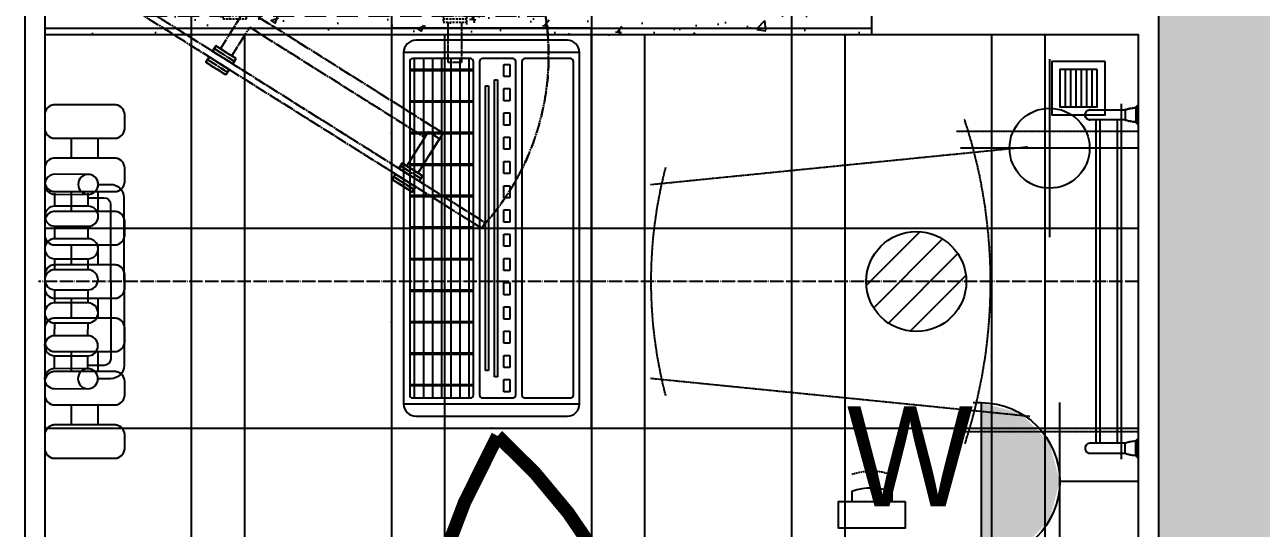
# Model space of a CAD drawing. Extents: x 675652 to 685374, y -153857 to -143837.
# Drawn here: x 680752 to 682606, y -146547 to -145792 of the extents above; entities that cross this region are included whole.
import ezdxf
from ezdxf.enums import TextEntityAlignment as Align

# ---------------------------------------------------------------- set-up
doc = ezdxf.new("R2010")
doc.units = 0
doc.header["$LTSCALE"] = 10
doc.header["$MEASUREMENT"] = 0
for name, pattern in [('DASH', [0.35, 0.25, -0.1]), ('DOTE', [2.42, 2, -0.2, 0.02, -0.2]), ('HIDDEN2', [4.7625, 3.175, -1.5875])]:
    doc.linetypes.add(name, pattern=pattern)
for name, color, linetype in [('2', 7, 'Continuous'), ('A-WALL', 7, 'Continuous'), ('A-WALL-HATH', 9, 'Continuous'), ('A-地面线', 3, 'Continuous'), ('A-天花线', 4, 'Continuous'), ('A-完成面', 6, 'Continuous'), ('A-家具', 42, 'Continuous'), ('A-强弱电', 3, 'Continuous'), ('A-灯具', 2, 'Continuous'), ('A-灯具开关控制', 153, 'Continuous'), ('A-给排水', 153, 'Continuous'), ('A-虚线家具', 8, 'Continuous'), ('AA$0$A-WALL', 7, 'Continuous'), ('AR-NOT', 3, 'Continuous'), ('装饰填充', 8, 'Continuous')]:
    doc.layers.add(name, color=color, linetype=linetype)
doc.styles.add('_TCH_DIM', font='stylu.ttf')
doc.styles.add('_TEL_DIM', font='SIMPLEX', dxfattribs={"width": 0.8, "height": 3.5, "bigfont": 'HZTXT'})
doc.styles.add('DIM_FONT', font='SIMPLEX.shx', dxfattribs={"width": 0.8})
doc.styles.get("Standard").update_dxf_attribs({"font": 'simhei.ttf'})

# ---------------------------------------------------------------- blocks, each defined once
blk = doc.blocks.new('tjf')
at = {"layer": 'A-家具', "color": 42, "linetype": 'HIDDEN2'}
blk.add_lwpolyline([(2, 2), (8, 2), (10, 0), (10, -596), (8, -598), (2, -598), (0, -596), (0, 0)], close=True, dxfattribs=at)
at = {"layer": 'A-家具', "color": 8, "linetype": 'HIDDEN2', "ltscale": 0.5, "extrusion": (-0.000365884, 0.001269, 0.999999), "elevation": 0}
for points in [[(7.5, 3.6), (2.5, 0.4), (1.8, -2.4), (319.2, -506.9), (321.9, -507.5), (327, -504.3), (327.6, -501.5), (10.3, 3)], [(90.6, -124.7), (98.5, -119.7), (79.6, -89.5), (71.6, -94.5)], [(78.2, -132.5), (82.1, -130), (63.2, -99.8), (59.2, -102.3)], [(266.3, -404), (274.2, -399), (255.3, -368.9), (247.3, -373.9)], [(249.9, -414.4), (257.8, -409.4), (238.9, -379.2), (230.9, -384.2)]]:
    blk.add_lwpolyline(points, close=True, dxfattribs=at)
at = {"layer": 'A-家具', "color": 8, "linetype": 'HIDDEN2', "ltscale": 0.5, "extrusion": (-0.000985311, 0.000879313, 0.999999), "elevation": 0}
for points in [[(94.6, -122.2), (90.6, -124.7), (71.6, -94.5), (75.6, -92)], [(82.1, -130), (74.2, -135), (55.2, -104.8), (63.2, -99.8)], [(274.2, -399), (266.3, -404), (247.3, -373.9), (255.3, -368.9)], [(257.8, -409.4), (249.9, -414.4), (230.9, -384.2), (238.9, -379.2)]]:
    blk.add_lwpolyline(points, close=True, dxfattribs=at)
at = {"layer": 'A-家具', "color": 8, "linetype": 'HIDDEN2', "ltscale": 0.5, "extrusion": (-0.000365884, 0.001269, 0.999999), "elevation": 0}
for points in [[(75.6, -92), (94.6, -122.2)], [(83.7, -96.1), (94.4, -113.1)], [(234.9, -381.7), (253.9, -411.9)], [(251.3, -371.4), (270.3, -401.5)], [(270.1, -392.4), (259.4, -375.5)], [(245.7, -407.7), (194.4, -440), (183.8, -423.1), (235.1, -390.8)]]:
    blk.add_lwpolyline(points, dxfattribs=at)
at = {"layer": 'A-家具', "color": 8, "linetype": 'HIDDEN2', "ltscale": 0.5, "extrusion": (-0.000985311, 0.000879313, 0.999999), "elevation": 0}
for points in [[(59.2, -102.3), (78.2, -132.5)], [(59.4, -111.5), (-0.4, -149.1), (185.9, -445.4), (245.7, -407.7)], [(70, -128.4), (27.1, -155.4), (192.2, -417.8), (235.1, -390.8)], [(59.4, -111.5), (70, -128.4)], [(234.9, -381.7), (253.9, -411.9)], [(251.3, -371.4), (270.3, -401.5)], [(245.7, -407.7), (235.1, -390.8)]]:
    blk.add_lwpolyline(points, dxfattribs=at)
at = {"layer": 'A-家具', "color": 8, "linetype": 'HIDDEN2', "ltscale": 0.1}
for points in [[(-9.4, -123), (-80, -123), (-80, -473), (-9.4, -473)], [(-9.4, -123), (-9.4, -143)], [(-4.7, -115.2), (-4.7, -150.8)], [(-9.4, -143), (-60, -143), (-60, -453), (-9.4, -453)], [(-9.4, -473), (-9.4, -453)], [(-4.7, -445.2), (-4.7, -480.8)], [(14.7, -445.2), (14.7, -480.8)], [(19.4, -473), (80, -473), (80, -453), (19.4, -453)]]:
    blk.add_lwpolyline(points, dxfattribs=at)
for points in [[(0, -150.8), (-9.4, -150.8), (-9.4, -115.2), (0, -115.2)], [(14.7, -150.8), (10, -150.8), (10, -115.2), (14.7, -115.2)], [(0, -480.8), (-9.4, -480.8), (-9.4, -445.2), (0, -445.2)], [(19.4, -480.8), (10, -480.8), (10, -445.2), (19.4, -445.2)]]:
    blk.add_lwpolyline(points, close=True, dxfattribs=at)
at = {"layer": 'A-家具', "color": 8, "linetype": 'HIDDEN2', "ltscale": 0.5, "extrusion": (-0.002383, -7.42112e-17, 0.999997)}
blk.add_arc((69.7, -222.3, 0), 381.2, 260.2305, 311.9386, dxfattribs=at)
blk = doc.blocks.new('sdfhadfha')
at = {"layer": 'A-家具', "linetype": 'Continuous', "lineweight": 13}
for p, q in [((605064.5, -106385.4), (605064.5, -106657.3)), ((605514.5, -106657.7), (605514.5, -106385.4)), ((605434.5, -107115.8), (605491.4, -106547.4)), ((605088, -106550.8), (605144.5, -107115.8))]:
    blk.add_line(p, q, dxfattribs=at)
at = {"layer": 'A-家具'}
blk.add_line((605023.2, -106410.2), (605555.8, -106410.2), dxfattribs=at)
at = {"layer": 'A-家具', "linetype": 'Continuous', "lineweight": 13}
for centre, radius, start, end in [((605290.6, -107388.5), 782.4, 71.9856, 108.1739), ((605289.5, -106435.2), 680.2, 255.4402, 284.5598)]:
    blk.add_arc(centre, radius, start, end, dxfattribs=at)
blk = doc.blocks.new('gharh')
at = {"layer": 'A-家具', "color": 8}
for p, q in [((603485.3, -105446.7), (603485.3, -105461.7)), ((603501.3, -105443.7), (603501.3, -105464.7)), ((603503.3, -105441.7), (603503.3, -105466.7)), ((603441.4, -105461.7), (603441.4, -105946.7)), ((603447.4, -105461.7), (603447.4, -105946.7)), ((603473.3, -105461.7), (603473.3, -105946.7)), ((603479.3, -105461.7), (603479.3, -105946.7)), ((603485.3, -105961.7), (603485.3, -105946.7)), ((603501.3, -105964.7), (603501.3, -105943.7)), ((603503.3, -105966.7), (603503.3, -105941.7))]:
    blk.add_line(p, q, dxfattribs=at)
for points in [[(603505.3, -105468.7, -0.414214), (603503.3, -105466.7, -0.414214), (603501.3, -105464.7, -0.080936), (603485.3, -105461.7), (603432.8, -105461.7, -1.000058), (603432.8, -105446.7), (603485.3, -105446.7, -0.080951), (603501.3, -105443.7, -0.414214), (603503.3, -105441.7, -0.414214), (603505.3, -105439.7)], [(603505.3, -105939.7, 0.414214), (603503.3, -105941.7, 0.414214), (603501.3, -105943.7, 0.080936), (603485.3, -105946.7), (603432.8, -105946.7, 1.000058), (603432.8, -105961.7), (603485.3, -105961.7, 0.080951), (603501.3, -105964.7, 0.414214), (603503.3, -105966.7, 0.414214), (603505.3, -105968.7)]]:
    blk.add_lwpolyline(points, format="xyb", dxfattribs=at)
at = {"layer": 'A-家具', "color": 3, "rotation": 270}
blk.add_blockref('sdfhadfha', (709889.6, 499585.3), dxfattribs=at)
blk = doc.blocks.new('shadfhah')
at = {"layer": 'A-家具'}
for p, q in [((602004.3, -105519.2), (602004.3, -105489.2)), ((602044.3, -105519.2), (602044.3, -105489.2)), ((602004.3, -105599.2), (602004.3, -105569.2)), ((602044.3, -105599.2), (602044.3, -105569.2)), ((602004.3, -105679.2), (602004.3, -105649.2)), ((602044.3, -105679.2), (602044.3, -105649.2)), ((602004.3, -105759.2), (602004.3, -105729.2)), ((602044.3, -105759.2), (602044.3, -105729.2)), ((602004.3, -105839.2), (602004.3, -105809.2)), ((602044.3, -105839.2), (602044.3, -105809.2)), ((602004.3, -105919.2), (602004.3, -105889.2)), ((602044.3, -105919.2), (602044.3, -105889.2))]:
    blk.add_line(p, q, dxfattribs=at)
for points in [[(602069.3, -105489.2, 0.414214), (602084.3, -105474.2), (602084.3, -105454.2, 0.414214), (602069.3, -105439.2), (601979.3, -105439.2, 0.414214), (601964.3, -105454.2), (601964.3, -105474.2, 0.414214), (601979.3, -105489.2)], [(602069.3, -105569.2, 0.414214), (602084.3, -105554.2), (602084.3, -105534.2, 0.414214), (602069.3, -105519.2), (601979.3, -105519.2, 0.414214), (601964.3, -105534.2), (601964.3, -105554.2, 0.414214), (601979.3, -105569.2)], [(602069.3, -105649.2, 0.414214), (602084.3, -105634.2), (602084.3, -105614.2, 0.414214), (602069.3, -105599.2), (601979.3, -105599.2, 0.414214), (601964.3, -105614.2), (601964.3, -105634.2, 0.414214), (601979.3, -105649.2)], [(602069.3, -105729.2, 0.414214), (602084.3, -105714.2), (602084.3, -105694.2, 0.414214), (602069.3, -105679.2), (601979.3, -105679.2, 0.414214), (601964.3, -105694.2), (601964.3, -105714.2, 0.414214), (601979.3, -105729.2)], [(602069.3, -105809.2, 0.414214), (602084.3, -105794.2), (602084.3, -105774.2, 0.414214), (602069.3, -105759.2), (601979.3, -105759.2, 0.414214), (601964.3, -105774.2), (601964.3, -105794.2, 0.414214), (601979.3, -105809.2)], [(602069.3, -105889.2, 0.414214), (602084.3, -105874.2), (602084.3, -105854.2, 0.414214), (602069.3, -105839.2), (601979.3, -105839.2, 0.414214), (601964.3, -105854.2), (601964.3, -105874.2, 0.414214), (601979.3, -105889.2)], [(602069.3, -105969.2, 0.414214), (602084.3, -105954.2), (602084.3, -105934.2, 0.414214), (602069.3, -105919.2), (601979.3, -105919.2, 0.414214), (601964.3, -105934.2), (601964.3, -105954.2, 0.414214), (601979.3, -105969.2)]]:
    blk.add_lwpolyline(points, format="xyb", close=True, dxfattribs=at)
blk = doc.blocks.new('$equip$00001237')
for p, q in [((-0.32, 0.672), (-0.32, 0.64)), ((0.32, 0.672), (0.32, 0.64)), ((-0.32, 0.64), (0.32, 0.64)), ((0.32, 0.32), (-0.32, 0.32)), ((0, 0.32), (0, 0))]:
    blk.add_line(p, q)
blk.add_arc((0, 0.64), 0.32, 180, 0)
for points in [[(0.2771, 0.48), (-0.2771, 0.48), (0.32, 0.64), (-0.32, 0.64)], [(0.16, 0.3629), (-0.16, 0.3629), (0.2771, 0.48), (-0.2771, 0.48)], [(0, 0.32), (0, 0.32), (0.16, 0.3629), (-0.16, 0.3629)]]:
    blk.add_solid(points)
at = {"flags": 9}
blk.add_attdef('A', (0, 0), '', height=0.0000128, dxfattribs=at)
blk = doc.blocks.new('5698sds')
at = {"layer": 'A-虚线家具', "linetype": 'DASH'}
for p, q in [((682021.7, -160333.3), (680781.7, -160333.3)), ((682395.7, -160437), (682395.7, -160969.6)), ((682417.7, -160442.8), (682417.7, -160463.8)), ((682419.7, -160440.8), (682419.7, -160465.8)), ((682357.8, -160460.8), (682357.8, -160945.8)), ((682363.8, -160460.8), (682363.8, -160945.8)), ((682389.7, -160460.8), (682389.7, -160945.8)), ((682395.7, -160460.8), (682395.7, -160945.8)), ((682401.7, -160445.8), (682401.7, -160460.8)), ((682420.6, -160478.3), (682148.7, -160478.3)), ((682255.2, -160501.7), (681690.2, -160558.2)), ((681690.2, -160848.3), (682258.6, -160905.1)), ((682148.2, -160928.3), (682420.6, -160928.3)), ((682417.7, -160963.8), (682417.7, -160942.8)), ((682419.7, -160965.8), (682419.7, -160940.8)), ((682401.7, -160960.8), (682401.7, -160945.8)), ((681992, -161017.9), (681992, -161033.3)), ((682052, -161018.2), (682052, -161033.3)), ((681972, -161073.3), (681972, -161033.3)), ((681972, -161033.3), (682072, -161033.3)), ((682072, -161033.3), (682072, -161073.3)), ((682072, -161073.3), (681972, -161073.3))]:
    blk.add_line(p, q, dxfattribs=at)
at = {"layer": 'A-虚线家具', "linetype": 'DASH', "extrusion": (-0.001269, -0.002017, 0.999997), "elevation": -540.7}
for points in [[(680929.6, -160303.8), (680932.8, -160298.7), (680935.6, -160298), (681440.1, -160615.4), (681440.7, -160618.1), (681437.5, -160623.2), (681434.7, -160623.8), (680930.2, -160306.5)], [(681057.9, -160386.8), (681052.9, -160394.8), (681022.7, -160375.8), (681027.7, -160367.8)], [(681065.7, -160374.4), (681063.2, -160378.3), (681033, -160359.4), (681035.5, -160355.4)], [(681347.6, -160546.1), (681342.6, -160554), (681312.4, -160535.1), (681317.4, -160527.1)], [(681337.2, -160562.5), (681332.2, -160570.5), (681302.1, -160551.5), (681307.1, -160543.5)]]:
    blk.add_lwpolyline(points, close=True, dxfattribs=at)
at = {"layer": 'A-虚线家具', "linetype": 'DASH', "extrusion": (-0.000879313, -0.001398, 0.999999), "elevation": -374.7}
for points in [[(681045, -160354.8), (681082.6, -160295), (681378.8, -160481.4), (681341.2, -160541.2)], [(681061.9, -160365.5), (681088.9, -160322.6), (681351.3, -160487.7), (681324.3, -160530.5)], [(681035.8, -160354.7), (681066, -160373.6)], [(681045, -160354.8), (681061.9, -160365.5)], [(681315.2, -160530.4), (681345.3, -160549.3)], [(681341.2, -160541.2), (681324.3, -160530.5)], [(681304.8, -160546.8), (681335, -160565.7)]]:
    blk.add_lwpolyline(points, dxfattribs=at)
at = {"layer": 'A-虚线家具', "linetype": 'DASH', "extrusion": (-7.66197e-17, -0.002383, 0.999997), "elevation": 382}
blk.add_lwpolyline([(681406.7, -160313.7), (681406.7, -160374.3), (681386.7, -160374.3), (681386.7, -160313.7)], dxfattribs=at)
at = {"layer": 'A-虚线家具', "linetype": 'DASH', "extrusion": (-0.000879313, -0.001398, 0.999999), "elevation": -374.7}
for points in [[(681063.5, -160377.6), (681068.5, -160369.7), (681038.3, -160350.7), (681033.3, -160358.6)], [(681055.7, -160390), (681058.2, -160386.1), (681028, -160367.1), (681025.5, -160371.1)], [(681342.8, -160553.3), (681347.8, -160545.4), (681317.7, -160526.4), (681312.7, -160534.3)], [(681332.5, -160569.7), (681337.5, -160561.8), (681307.3, -160542.8), (681302.3, -160550.7)]]:
    blk.add_lwpolyline(points, close=True, dxfattribs=at)
at = {"layer": 'A-虚线家具', "linetype": 'DASH', "extrusion": (-0.001269, -0.002017, 0.999997), "elevation": -540.7}
for points in [[(681025.2, -160371.8), (681055.4, -160390.8)], [(681029.3, -160379.9), (681046.3, -160390.6)], [(681340.9, -160541.9), (681373.2, -160490.6), (681356.3, -160480), (681324, -160531.3)], [(681314.9, -160531.1), (681345.1, -160550.1)], [(681304.6, -160547.5), (681334.7, -160566.5)], [(681325.6, -160566.3), (681308.7, -160555.6)]]:
    blk.add_lwpolyline(points, dxfattribs=at)
at = {"layer": 'A-虚线家具', "linetype": 'DASH'}
for points in [[(682421.7, -160467.8, -0.414214), (682419.7, -160465.8, -0.414214), (682417.7, -160463.8, -0.080936), (682401.7, -160460.8), (682349.2, -160460.8, -1.000058), (682349.2, -160445.8), (682401.7, -160445.8, -0.080951), (682417.7, -160442.8, -0.414214), (682419.7, -160440.8, -0.414214), (682421.7, -160438.8)], [(682421.7, -160938.8, 0.414214), (682419.7, -160940.8, 0.414214), (682417.7, -160942.8, 0.080936), (682401.7, -160945.8), (682349.2, -160945.8, 1.000058), (682349.2, -160960.8), (682401.7, -160960.8, 0.080951), (682417.7, -160963.8, 0.414214), (682419.7, -160965.8, 0.414214), (682421.7, -160967.8)]]:
    blk.add_lwpolyline(points, format="xyb", dxfattribs=at)
for centre, radius, start, end in [((681156.1, -160364.5, 0), 381.2, 318.0614, 9.7695), ((681417.5, -160704.3), 782.4, 341.9856, 18.1739), ((682370.8, -160703.3), 680.2, 165.4402, 194.5598), ((682021.6, -161080.5), 92.5, 70.794, 108.6433)]:
    blk.add_arc(centre, radius, start, end, dxfattribs=at)
at = {"layer": 'A-虚线家具', "linetype": 'DASH', "style": 'DIM_FONT', "width": 0.8, "flags": 9}
for tag in ['YSIZE', 'XSIZE']:
    blk.add_attdef(tag, (679517.7, -159540.5), '', height=0.454, dxfattribs=at)
blk = doc.blocks.new('t4 ewtw4t')
at = {"layer": '装饰填充', "lineweight": -3}
h = blk.add_hatch(dxfattribs=at)
h.set_pattern_fill('ANSI31,_O', color=256, scale=20)
h.set_pattern_definition([(45, (-78.53, 18.06), (-22.4506, 22.4506), [])])
h.paths.add_polyline_path([(71.5, 18.1, 1), (-78.5, 18.1, 1)])
at = {"layer": 'AR-NOT', "color": 2}
blk.add_circle((-3.5, 18.1), 75, dxfattribs=at)
blk = doc.blocks.new('A$C11BD3588')
at = {"layer": '2', "color": 2}
for p, q in [((64.5, 128.99), (64.5, 0)), ((0, 64.5), (128.99, 64.5))]:
    blk.add_line(p, q, dxfattribs=at)
blk.add_circle((64.5, 64.5), 28.99, dxfattribs=at)
blk = doc.blocks.new('matong')
at = {"layer": 'A-给排水', "xscale": -2.069599999987986, "yscale": 2.069599999987986, "zscale": 2.069599999987986, "rotation": 90}
blk.add_blockref('A$C11BD3588', (463118.3, -793578.2), dxfattribs=at)
at = {"layer": 'A-给排水', "lineweight": -3, "xscale": -1}
blk.add_blockref('t4 ewtw4t', (463181.1, -793929.8), dxfattribs=at)
blk = doc.blocks.new('A$C1F2F31B5')
at = {"layer": 'A-给排水'}
h = blk.add_hatch(dxfattribs=at)
h.set_pattern_fill('_USER', color=8, scale=10, angle=90, style=0, pattern_type=0)
h.set_pattern_definition([(90, (50, 15), (-10, 6e-16), [])])
h.paths.add_polyline_path([(15, 15), (85, 15), (85, 85), (15, 85)])
at = {"layer": 'A-给排水', "color": 2}
for points in [[(0, 0), (100, 0), (100, 100), (0, 100)], [(15, 15), (85, 15), (85, 85), (15, 85)]]:
    blk.add_lwpolyline(points, close=True, dxfattribs=at)
blk = doc.blocks.new('ADGADHAHG')
at = {"layer": 'A-给排水', "color": 2}
for p, q in [((694438, -107190.1), (694418.5, -107190.1)), ((694438, -107190.1), (694420.2, -107190.1)), ((694438, -107190.1), (694438, -107190.1)), ((694486.8, -107190), (694468, -107190.1)), ((694533.3, -107190), (694516.8, -107190)), ((694583.1, -107189.9), (694563.3, -107189.9)), ((694632.3, -107189.8), (694613.1, -107189.9)), ((694681.7, -107189.8), (694662.3, -107189.8)), ((694681.7, -107189.8), (694662.3, -107189.8)), ((694679.7, -107189.8), (694662.3, -107189.8)), ((694438.2, -107240.1), (694418.6, -107240.1)), ((694438.2, -107240.1), (694420.3, -107240.1)), ((694438.2, -107240.1), (694438.2, -107240.1)), ((694486.9, -107240), (694468.2, -107240.1)), ((694533.4, -107240), (694516.9, -107240)), ((694583.2, -107239.9), (694563.4, -107239.9)), ((694632.4, -107239.8), (694613.2, -107239.9)), ((694681.8, -107239.8), (694662.4, -107239.8)), ((694681.8, -107239.8), (694662.4, -107239.8)), ((694679.8, -107239.8), (694662.4, -107239.8))]:
    blk.add_line(p, q, dxfattribs=at)
for points in [[(694420.3, -107240.1, -0.414214), (694405.3, -107255.1), (694405.3, -107255.1, -0.414214), (694390.3, -107240.2), (694390.2, -107190.2, -0.414214), (694405.2, -107175.1), (694405.2, -107175.1, -0.414214), (694420.2, -107190.1)], [(694468.2, -107240.1, -0.414214), (694453.2, -107255.1), (694453.2, -107255.1, -0.414214), (694438.2, -107240.1), (694438, -107190.1, -0.414214), (694453, -107175.1), (694453, -107175.1, -0.414214), (694468, -107190.1)], [(694516.9, -107240, -0.414214), (694501.9, -107255), (694501.9, -107255, -0.414214), (694486.9, -107240), (694486.8, -107190, -0.414214), (694501.8, -107175), (694501.8, -107175, -0.414214), (694516.8, -107190)], [(694563.4, -107239.9, -0.414214), (694548.4, -107254.9), (694548.4, -107254.9, -0.414214), (694533.4, -107240), (694533.3, -107190, -0.414214), (694548.3, -107174.9), (694548.3, -107174.9, -0.414214), (694563.3, -107189.9)], [(694613.2, -107239.9, -0.414214), (694598.3, -107254.9), (694598.3, -107254.9, -0.414214), (694583.2, -107239.9), (694583.1, -107189.9, -0.414214), (694598.1, -107174.9), (694598.1, -107174.9, -0.414214), (694613.1, -107189.9)], [(694662.4, -107239.8, -0.414214), (694647.4, -107254.8), (694647.4, -107254.8, -0.414214), (694632.4, -107239.8), (694632.3, -107189.8, -0.414214), (694647.2, -107174.8), (694647.2, -107174.8, -0.414214), (694662.3, -107189.8)], [(694711.8, -107239.7, -0.414214), (694696.8, -107254.7), (694696.8, -107254.7, -0.414214), (694681.8, -107239.8), (694681.7, -107189.8, -0.414214), (694696.6, -107174.7), (694696.6, -107174.7, -0.414214), (694711.7, -107189.7)]]:
    blk.add_lwpolyline(points, format="xyb", close=True, dxfattribs=at)
for points in [[(694425.3, -107240.1), (694425.3, -107263.6, 0.413553), (694435.3, -107273.6), (694666.8, -107273.9, 0.414059), (694676.8, -107263.9), (694676.8, -107239.8)], [(694405.3, -107255.1), (694405.3, -107273.6, 0.413553), (694425.3, -107293.6), (694676.8, -107293.9, 0.414059), (694696.8, -107273.9), (694696.8, -107254.7)]]:
    blk.add_lwpolyline(points, format="xyb", dxfattribs=at)
for centre in [(694405.3, -107240.1), (694696.8, -107239.7)]:
    blk.add_circle(centre, 15, dxfattribs=at)
blk = doc.blocks.new('AGADFXCZ')
at = {"layer": 'A-灯具'}
for p, q in [((695797.3, -106782.5), (695797.3, -107082.5)), ((696397.3, -106782.5), (695797.3, -106782.5)), ((696397.3, -107082.5), (696397.3, -106782.5)), ((696360.9, -106800.7), (695833.7, -106800.7)), ((696360.9, -106800.7), (695833.7, -106800.7)), ((696360.9, -107064.3), (696360.9, -106800.7)), ((695815.5, -106818.8), (695815.5, -107046.1)), ((696379.1, -107046.1), (696379.1, -106818.8)), ((695833.7, -107064.3), (696360.9, -107064.3)), ((695833.7, -107064.3), (696360.9, -107064.3)), ((695797.3, -107082.5), (696397.3, -107082.5))]:
    blk.add_line(p, q, dxfattribs=at)
at = {"layer": 'A-灯具', "color": 250}
for p, q in [((695833.7, -106800.7), (695833.7, -107064.3)), ((695842.7, -106814.3), (695842.7, -106882.5)), ((696347.3, -106809.7), (695847.3, -106809.7)), ((696351.5, -106814.8), (696351.8, -106814.8)), ((696351.8, -106882.5), (696351.8, -106814.3)), ((696351.5, -106875.4), (696351.8, -106875.4)), ((695842.7, -106900.7), (695842.7, -106946.1)), ((695847.3, -106887), (696347.3, -106887)), ((696347.3, -106896.1), (695847.3, -106896.1)), ((696351.5, -106884.1), (696351.5, -106884.1)), ((696351.8, -106946.1), (696351.8, -106900.7)), ((695851.7, -106914.3), (695851.7, -106905.2)), ((695851.7, -106905.2), (695869.8, -106905.2)), ((695869.8, -106914.3), (695851.7, -106914.3)), ((695869.8, -106905.2), (695869.8, -106914.3)), ((695888, -106914.3), (695888, -106905.2)), ((695888, -106905.2), (695906.2, -106905.2)), ((695906.2, -106914.3), (695888, -106914.3)), ((695906.2, -106905.2), (695906.2, -106914.3)), ((695924.4, -106914.3), (695924.4, -106905.2)), ((695924.4, -106905.2), (695942.6, -106905.2)), ((695942.6, -106914.3), (695924.4, -106914.3)), ((695942.6, -106905.2), (695942.6, -106914.3)), ((695960.8, -106914.3), (695960.8, -106905.2)), ((695960.8, -106905.2), (695978.9, -106905.2)), ((695978.9, -106914.3), (695960.8, -106914.3)), ((695978.9, -106905.2), (695978.9, -106914.3)), ((695997.1, -106914.3), (695997.1, -106905.2)), ((695997.1, -106905.2), (696015.3, -106905.2)), ((696015.3, -106914.3), (695997.1, -106914.3)), ((696015.3, -106905.2), (696015.3, -106914.3)), ((696033.5, -106914.3), (696033.5, -106905.2)), ((696033.5, -106905.2), (696051.7, -106905.2)), ((696051.7, -106914.3), (696033.5, -106914.3)), ((696051.7, -106905.2), (696051.7, -106914.3)), ((696069.8, -106914.3), (696069.8, -106905.2)), ((696069.8, -106905.2), (696088, -106905.2)), ((696088, -106914.3), (696069.8, -106914.3)), ((696088, -106905.2), (696088, -106914.3)), ((696106.2, -106914.3), (696106.2, -106905.2)), ((696106.2, -106905.2), (696124.4, -106905.2)), ((696124.4, -106914.3), (696106.2, -106914.3)), ((696124.4, -106905.2), (696124.4, -106914.3)), ((696142.6, -106914.3), (696142.6, -106905.2)), ((696142.6, -106905.2), (696160.8, -106905.2)), ((696160.8, -106914.3), (696142.6, -106914.3)), ((696160.8, -106905.2), (696160.8, -106914.3)), ((696178.9, -106914.3), (696178.9, -106905.2)), ((696178.9, -106905.2), (696197.1, -106905.2)), ((696197.1, -106914.3), (696178.9, -106914.3)), ((696197.1, -106905.2), (696197.1, -106914.3)), ((696215.3, -106914.3), (696215.3, -106905.2)), ((696215.3, -106905.2), (696233.5, -106905.2)), ((696233.5, -106914.3), (696215.3, -106914.3)), ((696233.5, -106905.2), (696233.5, -106914.3)), ((696251.7, -106914.3), (696251.7, -106905.2)), ((696251.7, -106905.2), (696269.8, -106905.2)), ((696269.8, -106914.3), (696251.7, -106914.3)), ((696269.8, -106905.2), (696269.8, -106914.3)), ((696288, -106914.3), (696288, -106905.2)), ((696288, -106905.2), (696306.2, -106905.2)), ((696306.2, -106914.3), (696288, -106914.3)), ((696306.2, -106905.2), (696306.2, -106914.3)), ((696324.4, -106914.3), (696324.4, -106905.2)), ((696324.4, -106905.2), (696342.6, -106905.2)), ((696342.6, -106914.3), (696324.4, -106914.3)), ((696342.6, -106905.2), (696342.6, -106914.3)), ((695874.6, -106923.4), (696320, -106923.4)), ((695874.6, -106927.9), (695874.6, -106923.4)), ((696320, -106927.9), (695874.6, -106927.9)), ((695883.7, -106937), (696310.9, -106937)), ((695883.7, -106941.6), (695883.7, -106937)), ((696310.9, -106937), (696310.9, -106941.6)), ((696320, -106923.4), (696320, -106927.9)), ((695847.3, -106950.7), (696347.3, -106950.7)), ((696310.9, -106941.6), (695883.7, -106941.6)), ((695842.7, -106964.3), (695842.7, -107050.7)), ((695842.7, -106966.6), (696351.8, -106966.6)), ((696347.3, -106959.7), (695847.3, -106959.7)), ((695859.3, -106959.7), (695859.3, -107055.2)), ((695861.2, -106959.7), (695861.2, -107055.2)), ((695906.6, -106959.7), (695906.6, -107055.2)), ((695908.4, -106959.7), (695908.4, -107055.2)), ((695953.9, -106959.7), (695953.9, -107055.2)), ((695955.7, -106959.7), (695955.7, -107055.2)), ((696001.2, -106959.7), (696001.2, -107055.2)), ((696003, -106959.7), (696003, -107055.2)), ((696048.4, -106959.7), (696048.4, -107055.2)), ((696050.2, -106959.7), (696050.2, -107055.2)), ((696095.7, -106959.7), (696095.7, -107055.2)), ((696097.5, -106959.7), (696097.5, -107055.2)), ((696143, -106959.7), (696143, -107055.2)), ((696144.8, -106959.7), (696144.8, -107055.2)), ((696190.2, -106959.7), (696190.2, -107055.2)), ((696192.1, -106959.7), (696192.1, -107055.2)), ((696237.5, -106959.7), (696237.5, -107055.2)), ((696239.3, -106959.7), (696239.3, -107055.2)), ((696284.8, -106959.7), (696284.8, -107055.2)), ((696286.6, -106959.7), (696286.6, -107055.2)), ((696332.1, -106959.7), (696332.1, -107055.2)), ((696333.9, -106959.7), (696333.9, -107055.2)), ((696351.8, -107050.7), (696351.8, -106964.3)), ((695842.7, -106980.2), (696351.8, -106980.2)), ((695842.7, -106993.8), (696351.8, -106993.8)), ((695842.7, -107007.5), (696351.8, -107007.5)), ((695842.7, -107021.1), (696351.8, -107021.1)), ((695842.7, -107034.7), (696351.8, -107034.7)), ((695842.7, -107048.4), (696351.8, -107048.4)), ((695847.3, -107055.2), (696347.3, -107055.2))]:
    blk.add_line(p, q, dxfattribs=at)
at = {"layer": 'A-灯具'}
for centre, start, end in [((695833.7, -106818.8), 90, 180), ((696360.9, -106818.8), 0, 90), ((695833.7, -107046.1), 180, 270), ((696360.9, -107046.1), 270, 0)]:
    blk.add_arc(centre, 18.2, start, end, dxfattribs=at)
at = {"layer": 'A-灯具', "color": 250}
for centre, start, end in [((695847.3, -106814.3), 90, 180), ((696347.3, -106814.3), 0, 90), ((695847.3, -106882.5), 180, 270), ((696347.3, -106882.5), 270, 0), ((695847.3, -106900.7), 90, 180), ((696347.3, -106900.7), 0, 90), ((695847.3, -106946.1), 180, 270), ((696347.3, -106946.1), 270, 0), ((695847.3, -106964.3), 90, 180), ((696347.3, -106964.3), 0, 90), ((695847.3, -107050.7), 180, 270), ((696347.3, -107050.7), 270, 0)]:
    blk.add_arc(centre, 4.55, start, end, dxfattribs=at)
at = {"layer": 'A-灯具'}
for p in [(695797.3, -106932.5), (696397.3, -106932.5), (695954.8, -107082.5), (696096.6, -107082.5), (696238.4, -107082.5)]:
    blk.add_point(p, dxfattribs=at)
at = {"layer": 'A-灯具', "color": 250, "style": '_TEL_DIM', "flags": 1}
for tag in ['REMARK', 'A']:
    blk.add_attdef(tag, text='', height=0.00909, dxfattribs=at).set_placement((695947.3, -106932.5), align=Align.MIDDLE_CENTER)

msp = doc.modelspace()

# ---------------------------------------------------------------- block references
at = {"layer": 'A-虚线家具', "color": 3}
msp.add_blockref('5698sds', (0, 14526.5), dxfattribs=at)

# ---------------------------------------------------------------- next in the draw order: hatches: boundary and pattern name
at = {"layer": 'A-WALL-HATH'}
msp.add_hatch(color=256, dxfattribs=at).paths.add_polyline_path([(683301.7, -144726.8), (681701.7, -144726.8), (681701.7, -144926.8), (682451.7, -144926.8), (682451.7, -147226.8), (682451.7, -147426.8), (682651.7, -147426.8), (682651.7, -144926.8), (683301.7, -144926.8)])
at = {"layer": 'A-地面线'}
h = msp.add_hatch(dxfattribs=at)
h.set_pattern_fill('AR-CONC', color=8, scale=60, double=1)
h.set_pattern_definition([(50, (0, 0), (109.310801, -9.563451), [11.43, -125.73]), (355, (0, 0), (-21.145696, 114.633986), [9.144, -100.584]), (100.451, (9.11, -0.8), (88.165501, 105.070013), [9.714, -106.854]), (46.1842, (0, 30.48), (162.647425, -25.225397), [17.145, -188.595]), (96.6356, (13.55, 28.38), (142.44254, 148.455334), [14.571, -160.281]), (351.184, (0, 30.48), (142.442763, 148.45507), [13.716, -150.876]), (21, (15.24, 22.86), (90.968928, -61.359311), [11.43, -125.73]), (326, (15.24, 22.86), (37.081217, 110.51278), [9.144, -100.584]), (71.4514, (22.82, 17.75), (128.049894, 49.153715), [9.714, -106.854]), (37.5, (0, 0), (1.853162, 50.7330233), [0, -99.3648, 0, -102.108, 0, -100.965]), (7.5, (0, 0), (40.0917975, 60.108345), [0, -58.2168, 0, -97.0788, 0, -38.481]), (327.5, (-33.985, 0), (81.354357, -3.4372464), [0, -38.1, 0, -118.872, 0, -157.734]), (317.5, (-49.225, 0), (88.877509, 15.2558946), [0, -49.53, 0, -78.9432, 0, -112.014])])
h.paths.add_polyline_path([(682021.7, -145746.8), (680781.7, -145746.8), (680781.7, -145806.8), (682021.7, -145806.8)])
at = {"layer": 'A-天花线'}
h = msp.add_hatch(dxfattribs=at)
h.set_pattern_fill('_USER', color=8, scale=300, double=1, pattern_type=0)
h.set_pattern_definition([(0, (681601.75, -147296.77), (0, 300), []), (90, (681601.75, -147296.77), (-300, 2e-14), [])])
h.paths.add_polyline_path([(682421.7, -145806.8), (682021.7, -145806.8), (682021.7, -144956.8), (680781.7, -144956.8), (680781.7, -147296.8), (680841.7, -147296.8), (680841.7, -147281.8), (680861.7, -147281.8), (680866.7, -147281.8), (680891.7, -147281.8), (680891.7, -147296.8), (680901.7, -147296.8), (681611.7, -147296.8), (681611.7, -147281.8), (681636.7, -147281.8), (681661.7, -147281.8), (682421.7, -147296.8)])

# ---------------------------------------------------------------- next in the draw order: linework, layer by layer
at = {"layer": 'A-WALL', "color": 6}
msp.add_line((682451.7, -144926.8), (682451.7, -147226.8), dxfattribs=at)
at = {"layer": 'A-地面线'}
msp.add_line((682021.7, -145806.8), (680781.7, -145806.8), dxfattribs=at)
at = {"layer": 'A-地面线', "color": 8}
for p, q in [((681081.7, -147261.8), (681081.7, -145806.8)), ((681381.7, -147261.8), (681381.7, -145806.8)), ((681681.7, -147261.8), (681681.7, -145806.8)), ((681981.7, -147296.8), (681981.7, -145806.8)), ((682281.7, -147296.8), (682281.7, -145806.8)), ((680781.7, -146096.8), (682421.7, -146096.8)), ((680781.7, -146396.8), (682421.7, -146396.8))]:
    msp.add_line(p, q, dxfattribs=at)
at = {"layer": 'A-完成面', "color": 6}
msp.add_lwpolyline([(681651.7, -147296.8), (682421.7, -147296.8), (682421.7, -145806.8), (682021.7, -145806.8), (682021.7, -144956.8), (680781.7, -144956.8), (680781.7, -147296.8), (680851.7, -147296.8)], dxfattribs=at)
at = {"layer": 'A-家具'}
for p, q in [((682021.7, -145806.8), (680781.7, -145806.8)), ((681992, -146491.4), (681992, -146506.8)), ((682052, -146491.7), (682052, -146506.8))]:
    msp.add_line(p, q, dxfattribs=at)
msp.add_lwpolyline([(682072, -146506.8), (682072, -146546.8), (681972, -146546.8), (681972, -146506.8)], close=True, dxfattribs=at)
msp.add_arc((682021.6, -146579.1), 92.5, 70.794, 108.6433, dxfattribs=at)
at = {"layer": 'A-灯具开关控制', "color": 1, "linetype": 'DASH', "const_width": 20}
for points in [[(681434.4, -147476.3, -0.247434), (681460.7, -146408.4, -0.504154)], [(681730.2, -147035.4, 0.220355), (681460.7, -146408.4, -8.609101)]]:
    msp.add_lwpolyline(points, format="xyb", dxfattribs=at)
at = {"layer": 'A-给排水', "color": 1, "linetype": 'DOTE'}
msp.add_line((682421.7, -146176.8), (680772.6, -146176.8), dxfattribs=at)
at = {"layer": 'A-虚线家具', "color": 8, "linetype": 'DASH'}
for p, q in [((680821.7, -145991.8), (680821.7, -145961.8)), ((680861.7, -145991.8), (680861.7, -145961.8)), ((680821.7, -146071.8), (680821.7, -146041.8)), ((680861.7, -146071.8), (680861.7, -146041.8)), ((680821.7, -146151.8), (680821.7, -146121.8)), ((680861.7, -146151.8), (680861.7, -146121.8)), ((680821.7, -146231.8), (680821.7, -146201.8)), ((680861.7, -146231.8), (680861.7, -146201.8)), ((680821.7, -146311.8), (680821.7, -146281.8)), ((680861.7, -146311.8), (680861.7, -146281.8)), ((680821.7, -146391.8), (680821.7, -146361.8)), ((680861.7, -146391.8), (680861.7, -146361.8))]:
    msp.add_line(p, q, dxfattribs=at)
for points in [[(680886.7, -145961.8, 0.414214), (680901.7, -145946.8), (680901.7, -145926.8, 0.414214), (680886.7, -145911.8), (680796.7, -145911.8, 0.414214), (680781.7, -145926.8), (680781.7, -145946.8, 0.414214), (680796.7, -145961.8)], [(680886.7, -146041.8, 0.414214), (680901.7, -146026.8), (680901.7, -146006.8, 0.414214), (680886.7, -145991.8), (680796.7, -145991.8, 0.414214), (680781.7, -146006.8), (680781.7, -146026.8, 0.414214), (680796.7, -146041.8)], [(680886.7, -146121.8, 0.414214), (680901.7, -146106.8), (680901.7, -146086.8, 0.414214), (680886.7, -146071.8), (680796.7, -146071.8, 0.414214), (680781.7, -146086.8), (680781.7, -146106.8, 0.414214), (680796.7, -146121.8)], [(680886.7, -146201.8, 0.414214), (680901.7, -146186.8), (680901.7, -146166.8, 0.414214), (680886.7, -146151.8), (680796.7, -146151.8, 0.414214), (680781.7, -146166.8), (680781.7, -146186.8, 0.414214), (680796.7, -146201.8)], [(680886.7, -146281.8, 0.414214), (680901.7, -146266.8), (680901.7, -146246.8, 0.414214), (680886.7, -146231.8), (680796.7, -146231.8, 0.414214), (680781.7, -146246.8), (680781.7, -146266.8, 0.414214), (680796.7, -146281.8)], [(680886.7, -146361.8, 0.414214), (680901.7, -146346.8), (680901.7, -146326.8, 0.414214), (680886.7, -146311.8), (680796.7, -146311.8, 0.414214), (680781.7, -146326.8), (680781.7, -146346.8, 0.414214), (680796.7, -146361.8)], [(680886.7, -146441.8, 0.414214), (680901.7, -146426.8), (680901.7, -146406.8, 0.414214), (680886.7, -146391.8), (680796.7, -146391.8, 0.414214), (680781.7, -146406.8), (680781.7, -146426.8, 0.414214), (680796.7, -146441.8)]]:
    msp.add_lwpolyline(points, format="xyb", close=True, dxfattribs=at)
at = {"layer": 'AA$0$A-WALL'}
for p, q in [((680751.7, -144926.8), (680751.7, -147326.8)), ((682451.7, -144926.8), (682451.7, -147326.8))]:
    msp.add_line(p, q, dxfattribs=at)

# ---------------------------------------------------------------- next in the draw order: block references
at = {"layer": 'A-家具', "color": 3, "extrusion": (-7.66197e-17, -0.002383, 0.999997), "xscale": -1, "rotation": 90}
msp.add_blockref('tjf', (680933.7, -145767.9, 347.4), dxfattribs=at)
at = {"layer": 'A-家具'}
for name, p in [('shadfhah', (78817.4, -40472.6)), ('gharh', (78916.4, -40472.6))]:
    msp.add_blockref(name, p, dxfattribs=at)
at = {"layer": 'A-强弱电', "xscale": -368.7009804528498, "yscale": 368.7009804528498, "zscale": 368.7009804528498, "rotation": 90}
msp.add_blockref('$equip$00001237', (682421.7, -146476.4), dxfattribs=at)
at = {"layer": 'A-灯具', "color": 4, "rotation": 270}
msp.add_blockref('AGADFXCZ', (788384.2, 550000.5), dxfattribs=at)
at = {"layer": 'A-给排水', "color": 1, "xscale": -1}
msp.add_blockref('matong', (1145273.1, 647734.9), dxfattribs=at)
at = {"layer": 'A-给排水', "color": 1, "xscale": 0.8, "yscale": 0.8, "zscale": 0.8, "rotation": 180}
msp.add_blockref('A$C1F2F31B5', (682371.7, -145846.8), dxfattribs=at)
at = {"layer": 'A-给排水', "color": 3, "xscale": -1, "rotation": 90}
msp.add_blockref('ADGADHAHG', (573606.8, 548374.3), dxfattribs=at)

# ---------------------------------------------------------------- next in the draw order: texts
at = {"layer": 'A-强弱电', "color": 0, "style": '_TCH_DIM'}
msp.add_text('W', height=150, dxfattribs=at).set_placement((681984.4, -146513.9))

doc.saveas('drawing.dxf')
